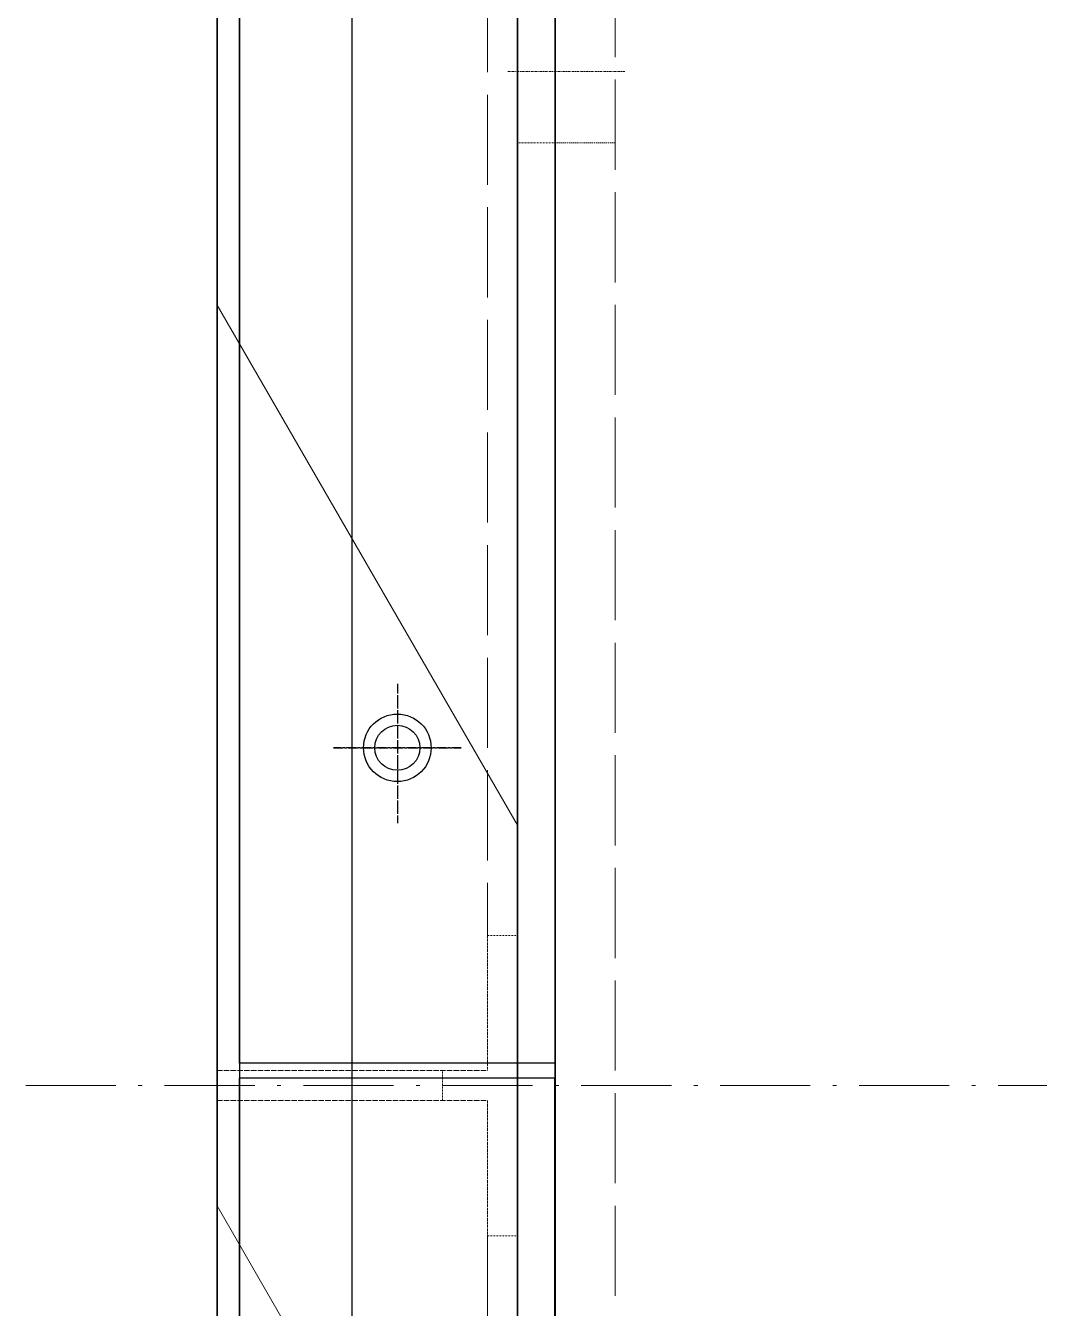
# Model space of a CAD drawing. Header units: millimetres. Extents: x 2376 to 31783, y 3878 to 24674.
# Drawn here: x 12419.3 to 12554.3, y 11639.6 to 11810.4 of the extents above; entities that cross this region are included whole.
import ezdxf

# ---------------------------------------------------------------- set-up
doc = ezdxf.new("R2010")
doc.units = ezdxf.units.MM
for name, pattern in [('CENTER', [2, 1.25, -0.25, 0.25, -0.25]), ('DASHDOT', [18.5, 12, -3, 0.5, -3]), ('DASHED', [15, 12, -3])]:
    doc.linetypes.add(name, pattern=pattern)
doc.layers.add('center', color=1, linetype='CENTER')

# ---------------------------------------------------------------- blocks, each defined once
blk = doc.blocks.new('A$C55E021B5')
at = {"color": 7, "lineweight": 35}
for p, q in [((1375, 38.5), (1375, 2102.5)), ((1415, 2102.5), (1415, 38.5)), ((1370, 2070.5), (1370, 209.79)), ((1370, 2070.5), (1370, 209.79)), ((1375, 70.5), (1375, 2070.5)), ((1375, 2070.5), (1375, 209.79))]:
    blk.add_line(p, q, dxfattribs=at)
at = {"color": 7, "linetype": 'DASHED', "lineweight": 13}
for p, q in [((1379, 2102.5), (1379, 1090.5)), ((1362, 2074.5), (1362, 66.5)), ((1370, 2074.5), (1370, 66.5)), ((1379, 1050.5), (1379, 38.5))]:
    blk.add_line(p, q, dxfattribs=at)
at = {"color": 7, "linetype": 'DASHDOT', "lineweight": 13, "ltscale": 0.025999}
blk.add_line((1376.3, 1205.59), (1360.7, 1205.59), dxfattribs=at)
at = {"color": 7, "linetype": 'DASHED', "lineweight": 13, "ltscale": 0.013334}
blk.add_line((1370, 1196.09), (1362, 1196.09), dxfattribs=at)
at = {"color": 7, "linetype": 'DASHED', "lineweight": 13, "ltscale": 0.008333}
blk.add_line((1375, 1196.09), (1370, 1196.09), dxfattribs=at)
at = {"color": 7, "lineweight": 13, "ltscale": 0.133334}
for p, q in [((1415, 1174.47), (1375, 1105.19)), ((1415, 1054.47), (1375, 985.19))]:
    blk.add_line(p, q, dxfattribs=at)
at = {"color": 7, "linetype": 'DASHED', "lineweight": 13, "ltscale": 0.006667}
for p, q in [((1375, 1090.5), (1379, 1090.5)), ((1385, 1072.5), (1385, 1068.5)), ((1375, 1050.5), (1379, 1050.5))]:
    blk.add_line(p, q, dxfattribs=at)
at = {"color": 7, "linetype": 'DASHED', "lineweight": 13, "ltscale": 0.03}
for p, q in [((1379, 1090.5), (1379, 1072.5)), ((1379, 1068.5), (1379, 1050.5))]:
    blk.add_line(p, q, dxfattribs=at)
at = {"color": 7, "linetype": 'DASHED', "lineweight": 13, "ltscale": 0.06}
for p, q in [((1415, 1072.5), (1379, 1072.5)), ((1415, 1068.5), (1379, 1068.5))]:
    blk.add_line(p, q, dxfattribs=at)
at = {"color": 7, "linetype": 'DASHDOT', "lineweight": 13}
blk.add_line((1440.5, 1070.5), (654.5, 1070.5), dxfattribs=at)
blk = doc.blocks.new('A$C25707C5C')
for p, q in [((0, 2586), (0, 0)), ((15, 0), (15, 2586))]:
    blk.add_line(p, q)
blk.add_circle((21, 1367), 3)
at = {"layer": 'center'}
for p, q in [((21, 1375.5), (21, 1358.5)), ((21, 1373.97), (21, 1356.97)), ((12.5, 1367), (29.5, 1367))]:
    blk.add_line(p, q, dxfattribs=at)
blk = doc.blocks.new('A$C456353FD')
for p, q in [((0, 0), (0, 1217)), ((42, 0), (42, 1217)), ((42, 0), (0, 0))]:
    blk.add_line(p, q)
blk.add_circle((21, 42), 4.5)
at = {"layer": 'center'}
for p, q in [((21, 50.5), (21, 33.5)), ((21, 48.97), (21, 31.97)), ((29.5, 42), (12.5, 42))]:
    blk.add_line(p, q, dxfattribs=at)
blk = doc.blocks.new('A$C0E961EF8')
for p, q in [((42, 1221), (0, 1221)), ((0, 0), (0, 1221)), ((42, 0), (42, 1221))]:
    blk.add_line(p, q)
blk = doc.blocks.new('1')
for name, p in [('A$C25707C5C', (12447.78, 10347.22)), ('A$C456353FD', (12447.78, 11672.22)), ('A$C0E961EF8', (12447.77, 10449.22))]:
    blk.add_blockref(name, p)
at = {"xscale": -1}
blk.add_blockref('A$C55E021B5', (13859.78, 10598.72), dxfattribs=at)

msp = doc.modelspace()

# ---------------------------------------------------------------- block references
msp.add_blockref('1', (0, 0))

doc.saveas('drawing.dxf')
